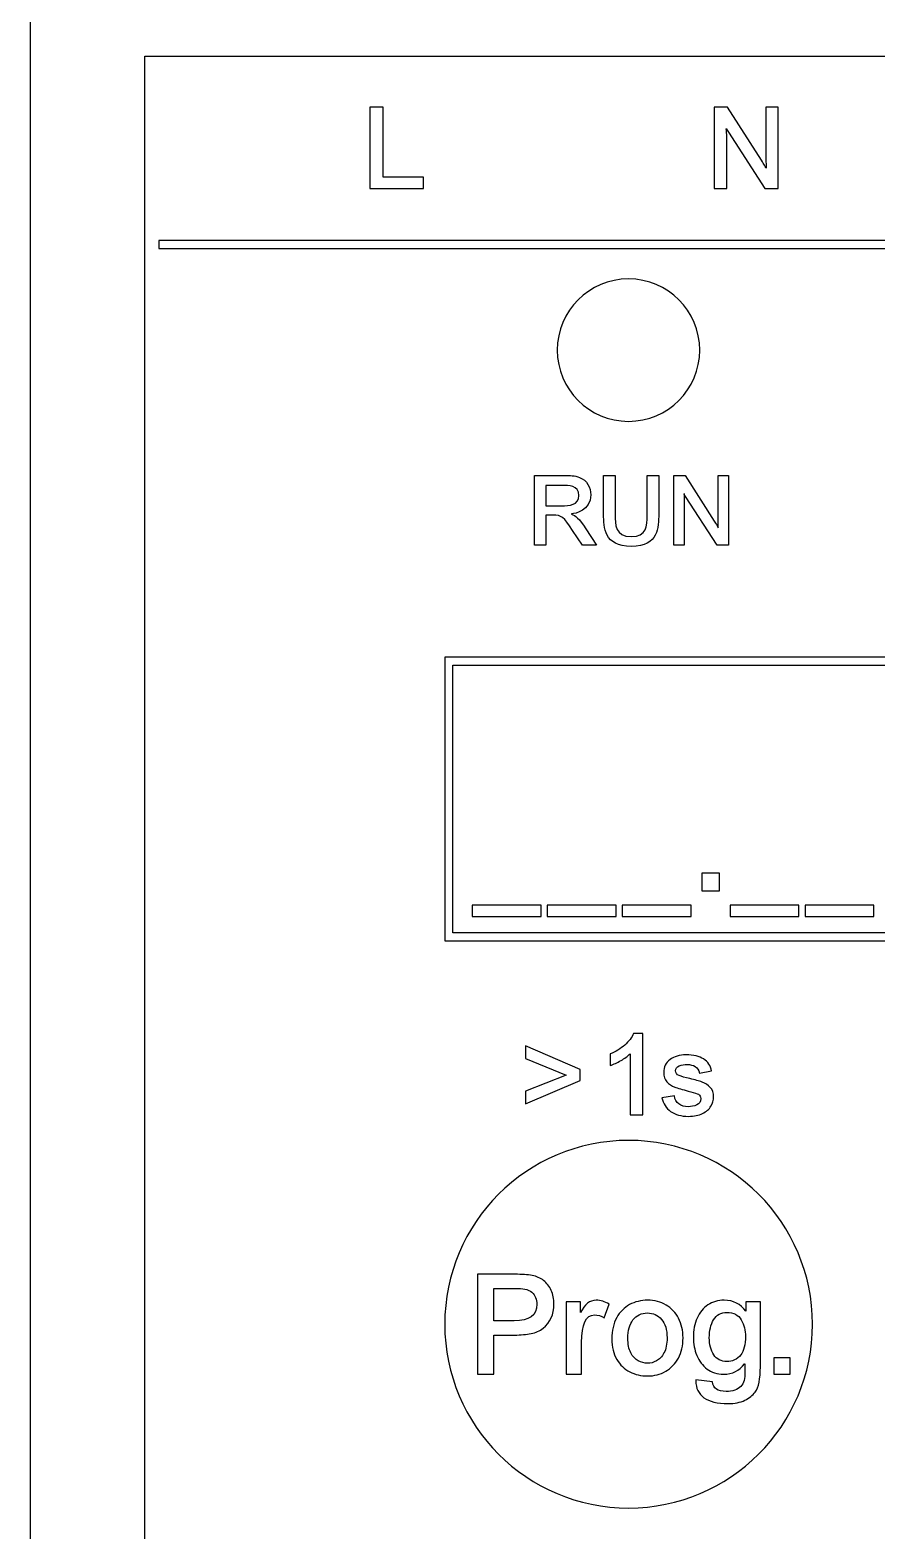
# Model space of a CAD drawing. Header units: millimetres. Extents: x 2151 to 5908, y -441 to 3322.
# Drawn here: x 3406.42 to 3424.85, y 3050.48 to 3083.15 of the extents above; entities that cross this region are included whole.
import ezdxf

# ---------------------------------------------------------------- set-up
doc = ezdxf.new("R2010")
doc.units = ezdxf.units.MM
doc.layers.add('Beschriftung', color=7, linetype='Continuous')
doc.layers.add('Gehäuse', color=7, linetype='Continuous')

# ---------------------------------------------------------------- blocks, each defined once
blk = doc.blocks.new('Gehäuse_6_TE')
at = {"layer": 'Gehäuse'}
for points in [[(0, 0), (108, 0), (108, 91), (0, 91)], [(2.5, 66.5), (105.5, 66.5), (105.5, 24.5), (2.5, 24.5)]]:
    blk.add_lwpolyline(points, close=True, dxfattribs=at)
blk = doc.blocks.new('STC-0960.01')
at = {"layer": 'Beschriftung'}
for points, knots in [([(28.755, 66.5), (28.755, 66.5), (28.755, 62.312), (28.755, 62.312), (28.755, 62.312), (28.755, 62.312), (2.8, 62.312), (2.8, 62.312), (2.8, 62.312), (2.8, 62.312), (2.8, 62.488), (2.8, 62.488), (2.8, 62.488), (2.8, 62.488), (28.578, 62.488), (28.578, 62.488), (28.578, 62.488), (28.578, 62.488), (28.578, 66.5), (28.578, 66.5), (28.578, 66.5), (28.578, 66.5), (28.755, 66.5), (28.755, 66.5)], [0, 0, 0, 0, 0.142857, 0.142857, 0.142857, 0.142857, 0.285714, 0.285714, 0.285714, 0.285714, 0.428571, 0.428571, 0.428571, 0.428571, 0.571429, 0.571429, 0.571429, 0.571429, 0.714286, 0.714286, 0.714286, 0.714286, 1, 1, 1, 1]), ([(7.683, 63.865), (7.683, 63.865), (8.562, 63.865), (8.562, 63.865), (8.562, 63.865), (8.562, 63.865), (8.562, 63.616), (8.562, 63.616), (8.562, 63.616), (8.562, 63.616), (7.391, 63.616), (7.391, 63.616), (7.391, 63.616), (7.391, 63.616), (7.391, 65.384), (7.391, 65.384), (7.391, 65.384), (7.391, 65.384), (7.683, 65.384), (7.683, 65.384), (7.683, 65.384), (7.683, 65.384), (7.683, 63.865), (7.683, 63.865)], [0, 0, 0, 0, 0.142857, 0.142857, 0.142857, 0.142857, 0.285714, 0.285714, 0.285714, 0.285714, 0.428571, 0.428571, 0.428571, 0.428571, 0.571429, 0.571429, 0.571429, 0.571429, 0.714286, 0.714286, 0.714286, 0.714286, 1, 1, 1, 1]), ([(15.914, 64.231), (15.942, 64.186), (15.962, 64.152), (15.976, 64.128), (15.976, 64.128), (15.989, 64.104), (16.001, 64.081), (16.013, 64.058), (16.013, 64.058), (16.013, 64.058), (16.018, 64.063), (16.018, 64.063), (16.018, 64.063), (16.013, 64.12), (16.01, 64.182), (16.01, 64.248), (16.01, 64.248), (16.01, 64.248), (16.01, 65.384), (16.01, 65.384), (16.01, 65.384), (16.01, 65.384), (16.279, 65.384), (16.279, 65.384), (16.279, 65.384), (16.279, 65.384), (16.279, 63.616), (16.279, 63.616), (16.279, 63.616), (16.279, 63.616), (15.988, 63.616), (15.988, 63.616), (15.988, 63.616), (15.988, 63.616), (15.195, 64.841), (15.195, 64.841), (15.195, 64.841), (15.174, 64.874), (15.159, 64.901), (15.151, 64.922), (15.151, 64.922), (15.151, 64.922), (15.146, 64.917), (15.146, 64.917), (15.146, 64.917), (15.152, 64.86), (15.156, 64.819), (15.156, 64.796), (15.156, 64.796), (15.156, 64.796), (15.156, 63.616), (15.156, 63.616), (15.156, 63.616), (15.156, 63.616), (14.887, 63.616), (14.887, 63.616), (14.887, 63.616), (14.887, 63.616), (14.887, 65.384), (14.887, 65.384), (14.887, 65.384), (14.887, 65.384), (15.176, 65.384), (15.176, 65.384), (15.176, 65.384), (15.176, 65.384), (15.914, 64.231), (15.914, 64.231)], [0, 0, 0, 0, 0.055556, 0.055556, 0.055556, 0.055556, 0.111111, 0.111111, 0.111111, 0.111111, 0.166667, 0.166667, 0.166667, 0.166667, 0.222222, 0.222222, 0.222222, 0.222222, 0.277778, 0.277778, 0.277778, 0.277778, 0.333333, 0.333333, 0.333333, 0.333333, 0.388889, 0.388889, 0.388889, 0.388889, 0.444444, 0.444444, 0.444444, 0.444444, 0.5, 0.5, 0.5, 0.5, 0.555556, 0.555556, 0.555556, 0.555556, 0.611111, 0.611111, 0.611111, 0.611111, 0.666667, 0.666667, 0.666667, 0.666667, 0.722222, 0.722222, 0.722222, 0.722222, 0.777778, 0.777778, 0.777778, 0.777778, 0.833333, 0.833333, 0.833333, 0.833333, 0.888889, 0.888889, 0.888889, 0.888889, 1, 1, 1, 1]), ([(13.02, 61.65), (13.876, 61.65), (14.57, 60.956), (14.57, 60.1), (14.57, 60.1), (14.57, 59.244), (13.876, 58.55), (13.02, 58.55), (13.02, 58.55), (12.164, 58.55), (11.47, 59.244), (11.47, 60.1), (11.47, 60.1), (11.47, 60.956), (12.164, 61.65), (13.02, 61.65)], [0, 0, 0, 0, 0.2, 0.2, 0.2, 0.2, 0.4, 0.4, 0.4, 0.4, 0.6, 0.6, 0.6, 0.6, 1, 1, 1, 1]), ([(10.972, 55.855), (10.972, 55.855), (11.222, 55.855), (11.222, 55.855), (11.222, 55.855), (11.222, 55.855), (11.222, 56.509), (11.222, 56.509), (11.222, 56.509), (11.222, 56.509), (11.374, 56.509), (11.374, 56.509), (11.374, 56.509), (11.567, 56.509), (11.607, 56.475), (11.804, 56.177), (11.804, 56.177), (11.804, 56.177), (12.016, 55.855), (12.016, 55.855), (12.016, 55.855), (12.016, 55.855), (12.321, 55.855), (12.321, 55.855), (12.321, 55.855), (12.321, 55.855), (12.094, 56.213), (12.094, 56.213), (12.094, 56.213), (11.946, 56.448), (11.859, 56.494), (11.783, 56.532), (11.783, 56.532), (11.783, 56.532), (11.783, 56.537), (11.783, 56.537), (11.783, 56.537), (11.859, 56.545), (12.198, 56.596), (12.198, 56.952), (12.198, 56.952), (12.198, 57.106), (12.12, 57.269), (11.954, 57.33), (11.954, 57.33), (11.847, 57.371), (11.751, 57.371), (11.631, 57.371), (11.631, 57.371), (11.631, 57.371), (10.972, 57.371), (10.972, 57.371), (10.972, 57.371), (10.972, 57.371), (10.972, 55.855), (10.972, 55.855)], [0, 0, 0, 0, 0.066667, 0.066667, 0.066667, 0.066667, 0.133333, 0.133333, 0.133333, 0.133333, 0.2, 0.2, 0.2, 0.2, 0.266667, 0.266667, 0.266667, 0.266667, 0.333333, 0.333333, 0.333333, 0.333333, 0.4, 0.4, 0.4, 0.4, 0.466667, 0.466667, 0.466667, 0.466667, 0.533333, 0.533333, 0.533333, 0.533333, 0.6, 0.6, 0.6, 0.6, 0.666667, 0.666667, 0.666667, 0.666667, 0.733333, 0.733333, 0.733333, 0.733333, 0.8, 0.8, 0.8, 0.8, 0.866667, 0.866667, 0.866667, 0.866667, 1, 1, 1, 1]), ([(12.479, 57.371), (12.479, 57.371), (12.479, 56.526), (12.479, 56.526), (12.479, 56.526), (12.479, 56.244), (12.484, 55.829), (13.081, 55.829), (13.081, 55.829), (13.677, 55.829), (13.677, 56.249), (13.677, 56.532), (13.677, 56.532), (13.677, 56.532), (13.677, 57.371), (13.677, 57.371), (13.677, 57.371), (13.677, 57.371), (13.428, 57.371), (13.428, 57.371), (13.428, 57.371), (13.428, 57.371), (13.428, 56.509), (13.428, 56.509), (13.428, 56.509), (13.428, 56.272), (13.419, 56.043), (13.078, 56.043), (13.078, 56.043), (12.729, 56.043), (12.729, 56.302), (12.729, 56.518), (12.729, 56.518), (12.729, 56.518), (12.729, 57.371), (12.729, 57.371), (12.729, 57.371), (12.729, 57.371), (12.479, 57.371), (12.479, 57.371)], [0, 0, 0, 0, 0.090909, 0.090909, 0.090909, 0.090909, 0.181818, 0.181818, 0.181818, 0.181818, 0.272727, 0.272727, 0.272727, 0.272727, 0.363636, 0.363636, 0.363636, 0.363636, 0.454545, 0.454545, 0.454545, 0.454545, 0.545455, 0.545455, 0.545455, 0.545455, 0.636364, 0.636364, 0.636364, 0.636364, 0.727273, 0.727273, 0.727273, 0.727273, 0.818182, 0.818182, 0.818182, 0.818182, 1, 1, 1, 1]), ([(14.003, 55.855), (14.003, 55.855), (14.234, 55.855), (14.234, 55.855), (14.234, 55.855), (14.234, 55.855), (14.234, 56.863), (14.234, 56.863), (14.234, 56.863), (14.234, 56.894), (14.228, 56.952), (14.226, 56.971), (14.226, 56.971), (14.226, 56.971), (14.23, 56.975), (14.23, 56.975), (14.23, 56.975), (14.236, 56.958), (14.243, 56.943), (14.26, 56.918), (14.26, 56.918), (14.26, 56.918), (14.947, 55.855), (14.947, 55.855), (14.947, 55.855), (14.947, 55.855), (15.197, 55.855), (15.197, 55.855), (15.197, 55.855), (15.197, 55.855), (15.197, 57.371), (15.197, 57.371), (15.197, 57.371), (15.197, 57.371), (14.967, 57.371), (14.967, 57.371), (14.967, 57.371), (14.967, 57.371), (14.967, 56.412), (14.967, 56.412), (14.967, 56.412), (14.967, 56.333), (14.971, 56.257), (14.973, 56.238), (14.973, 56.238), (14.973, 56.238), (14.969, 56.234), (14.969, 56.234), (14.969, 56.234), (14.937, 56.302), (14.928, 56.31), (14.886, 56.378), (14.886, 56.378), (14.886, 56.378), (14.251, 57.371), (14.251, 57.371), (14.251, 57.371), (14.251, 57.371), (14.003, 57.371), (14.003, 57.371), (14.003, 57.371), (14.003, 57.371), (14.003, 55.855), (14.003, 55.855)], [0, 0, 0, 0, 0.058824, 0.058824, 0.058824, 0.058824, 0.117647, 0.117647, 0.117647, 0.117647, 0.176471, 0.176471, 0.176471, 0.176471, 0.235294, 0.235294, 0.235294, 0.235294, 0.294118, 0.294118, 0.294118, 0.294118, 0.352941, 0.352941, 0.352941, 0.352941, 0.411765, 0.411765, 0.411765, 0.411765, 0.470588, 0.470588, 0.470588, 0.470588, 0.529412, 0.529412, 0.529412, 0.529412, 0.588235, 0.588235, 0.588235, 0.588235, 0.647059, 0.647059, 0.647059, 0.647059, 0.705882, 0.705882, 0.705882, 0.705882, 0.764706, 0.764706, 0.764706, 0.764706, 0.823529, 0.823529, 0.823529, 0.823529, 0.882353, 0.882353, 0.882353, 0.882353, 1, 1, 1, 1]), ([(11.222, 57.157), (11.222, 57.157), (11.588, 57.157), (11.588, 57.157), (11.588, 57.157), (11.707, 57.157), (11.94, 57.157), (11.94, 56.937), (11.94, 56.937), (11.94, 56.723), (11.73, 56.714), (11.559, 56.714), (11.559, 56.714), (11.559, 56.714), (11.222, 56.714), (11.222, 56.714), (11.222, 56.714), (11.222, 56.714), (11.222, 57.157), (11.222, 57.157)], [0, 0, 0, 0, 0.166667, 0.166667, 0.166667, 0.166667, 0.333333, 0.333333, 0.333333, 0.333333, 0.5, 0.5, 0.5, 0.5, 0.666667, 0.666667, 0.666667, 0.666667, 1, 1, 1, 1]), ([(9.11, 53.419), (9.11, 53.419), (26.198, 53.419), (26.198, 53.419), (26.198, 53.419), (26.198, 53.419), (26.198, 47.243), (26.198, 47.243), (26.198, 47.243), (26.198, 47.243), (9.022, 47.243), (9.022, 47.243), (9.022, 47.243), (9.022, 47.243), (9.022, 53.419), (9.022, 53.419), (9.022, 53.419), (9.022, 53.419), (9.11, 53.419), (9.11, 53.419)], [0, 0, 0, 0, 0.166667, 0.166667, 0.166667, 0.166667, 0.333333, 0.333333, 0.333333, 0.333333, 0.5, 0.5, 0.5, 0.5, 0.666667, 0.666667, 0.666667, 0.666667, 1, 1, 1, 1]), ([(26.022, 53.243), (26.022, 53.243), (9.198, 53.243), (9.198, 53.243), (9.198, 53.243), (9.198, 53.243), (9.198, 47.419), (9.198, 47.419), (9.198, 47.419), (9.198, 47.419), (26.022, 47.419), (26.022, 47.419), (26.022, 47.419), (26.022, 47.419), (26.022, 53.243), (26.022, 53.243)], [0, 0, 0, 0, 0.2, 0.2, 0.2, 0.2, 0.4, 0.4, 0.4, 0.4, 0.6, 0.6, 0.6, 0.6, 1, 1, 1, 1]), ([(14.613, 48.331), (14.613, 48.331), (14.613, 48.718), (14.613, 48.718), (14.613, 48.718), (14.613, 48.718), (15, 48.718), (15, 48.718), (15, 48.718), (15, 48.718), (15, 48.331), (15, 48.331), (15, 48.331), (15, 48.331), (14.613, 48.331), (14.613, 48.331)], [0, 0, 0, 0, 0.2, 0.2, 0.2, 0.2, 0.4, 0.4, 0.4, 0.4, 0.6, 0.6, 0.6, 0.6, 1, 1, 1, 1]), ([(9.622, 47.773), (9.622, 47.773), (9.622, 48.024), (9.622, 48.024), (9.622, 48.024), (9.622, 48.024), (11.122, 48.024), (11.122, 48.024), (11.122, 48.024), (11.122, 48.024), (11.122, 47.773), (11.122, 47.773), (11.122, 47.773), (11.122, 47.773), (9.622, 47.773), (9.622, 47.773)], [0, 0, 0, 0, 0.2, 0.2, 0.2, 0.2, 0.4, 0.4, 0.4, 0.4, 0.6, 0.6, 0.6, 0.6, 1, 1, 1, 1]), ([(11.253, 47.773), (11.253, 47.773), (11.253, 48.024), (11.253, 48.024), (11.253, 48.024), (11.253, 48.024), (12.753, 48.024), (12.753, 48.024), (12.753, 48.024), (12.753, 48.024), (12.753, 47.773), (12.753, 47.773), (12.753, 47.773), (12.753, 47.773), (11.253, 47.773), (11.253, 47.773)], [0, 0, 0, 0, 0.2, 0.2, 0.2, 0.2, 0.4, 0.4, 0.4, 0.4, 0.6, 0.6, 0.6, 0.6, 1, 1, 1, 1]), ([(12.884, 47.773), (12.884, 47.773), (12.884, 48.024), (12.884, 48.024), (12.884, 48.024), (12.884, 48.024), (14.384, 48.024), (14.384, 48.024), (14.384, 48.024), (14.384, 48.024), (14.384, 47.773), (14.384, 47.773), (14.384, 47.773), (14.384, 47.773), (12.884, 47.773), (12.884, 47.773)], [0, 0, 0, 0, 0.2, 0.2, 0.2, 0.2, 0.4, 0.4, 0.4, 0.4, 0.6, 0.6, 0.6, 0.6, 1, 1, 1, 1]), ([(15.229, 47.773), (15.229, 47.773), (15.229, 48.024), (15.229, 48.024), (15.229, 48.024), (15.229, 48.024), (16.729, 48.024), (16.729, 48.024), (16.729, 48.024), (16.729, 48.024), (16.729, 47.773), (16.729, 47.773), (16.729, 47.773), (16.729, 47.773), (15.229, 47.773), (15.229, 47.773)], [0, 0, 0, 0, 0.2, 0.2, 0.2, 0.2, 0.4, 0.4, 0.4, 0.4, 0.6, 0.6, 0.6, 0.6, 1, 1, 1, 1]), ([(16.86, 47.773), (16.86, 47.773), (16.86, 48.024), (16.86, 48.024), (16.86, 48.024), (16.86, 48.024), (18.36, 48.024), (18.36, 48.024), (18.36, 48.024), (18.36, 48.024), (18.36, 47.773), (18.36, 47.773), (18.36, 47.773), (18.36, 47.773), (16.86, 47.773), (16.86, 47.773)], [0, 0, 0, 0, 0.2, 0.2, 0.2, 0.2, 0.4, 0.4, 0.4, 0.4, 0.6, 0.6, 0.6, 0.6, 1, 1, 1, 1]), ([(13.333, 43.456), (13.333, 43.456), (13.059, 43.456), (13.059, 43.456), (13.059, 43.456), (13.059, 43.456), (13.059, 44.789), (13.059, 44.789), (13.059, 44.789), (13.003, 44.736), (12.936, 44.687), (12.857, 44.641), (12.857, 44.641), (12.778, 44.595), (12.7, 44.558), (12.624, 44.53), (12.624, 44.53), (12.624, 44.53), (12.624, 44.784), (12.624, 44.784), (12.624, 44.784), (12.74, 44.834), (12.844, 44.898), (12.937, 44.977), (12.937, 44.977), (13.03, 45.056), (13.094, 45.141), (13.131, 45.231), (13.131, 45.231), (13.131, 45.231), (13.333, 45.231), (13.333, 45.231), (13.333, 45.231), (13.333, 45.231), (13.333, 43.456), (13.333, 43.456)], [0, 0, 0, 0, 0.1, 0.1, 0.1, 0.1, 0.2, 0.2, 0.2, 0.2, 0.3, 0.3, 0.3, 0.3, 0.4, 0.4, 0.4, 0.4, 0.5, 0.5, 0.5, 0.5, 0.6, 0.6, 0.6, 0.6, 0.7, 0.7, 0.7, 0.7, 0.8, 0.8, 0.8, 0.8, 1, 1, 1, 1]), ([(11.968, 44.448), (11.968, 44.448), (11.968, 44.204), (11.968, 44.204), (11.968, 44.204), (11.968, 44.204), (10.777, 43.695), (10.777, 43.695), (10.777, 43.695), (10.777, 43.695), (10.777, 43.972), (10.777, 43.972), (10.777, 43.972), (10.777, 43.972), (11.666, 44.325), (11.666, 44.325), (11.666, 44.325), (11.666, 44.325), (10.777, 44.688), (10.777, 44.688), (10.777, 44.688), (10.777, 44.688), (10.777, 44.962), (10.777, 44.962), (10.777, 44.962), (10.777, 44.962), (11.968, 44.448), (11.968, 44.448)], [0, 0, 0, 0, 0.125, 0.125, 0.125, 0.125, 0.25, 0.25, 0.25, 0.25, 0.375, 0.375, 0.375, 0.375, 0.5, 0.5, 0.5, 0.5, 0.625, 0.625, 0.625, 0.625, 0.75, 0.75, 0.75, 0.75, 1, 1, 1, 1]), ([(14.269, 44.764), (14.434, 44.764), (14.562, 44.734), (14.654, 44.674), (14.654, 44.674), (14.747, 44.614), (14.803, 44.527), (14.825, 44.414), (14.825, 44.414), (14.825, 44.414), (14.563, 44.369), (14.563, 44.369), (14.563, 44.369), (14.551, 44.433), (14.521, 44.48), (14.473, 44.51), (14.473, 44.51), (14.424, 44.54), (14.365, 44.554), (14.294, 44.554), (14.294, 44.554), (14.233, 44.554), (14.176, 44.544), (14.123, 44.524), (14.123, 44.524), (14.071, 44.503), (14.044, 44.467), (14.044, 44.416), (14.044, 44.416), (14.044, 44.37), (14.07, 44.336), (14.12, 44.314), (14.12, 44.314), (14.17, 44.291), (14.249, 44.269), (14.356, 44.246), (14.356, 44.246), (14.466, 44.221), (14.555, 44.196), (14.622, 44.172), (14.622, 44.172), (14.69, 44.147), (14.748, 44.109), (14.798, 44.057), (14.798, 44.057), (14.847, 44.005), (14.872, 43.936), (14.872, 43.851), (14.872, 43.851), (14.872, 43.778), (14.852, 43.71), (14.814, 43.646), (14.814, 43.646), (14.775, 43.581), (14.714, 43.529), (14.632, 43.488), (14.632, 43.488), (14.55, 43.447), (14.446, 43.426), (14.321, 43.426), (14.321, 43.426), (14.165, 43.426), (14.037, 43.461), (13.937, 43.532), (13.937, 43.532), (13.837, 43.603), (13.774, 43.702), (13.746, 43.831), (13.746, 43.831), (13.746, 43.831), (14.017, 43.873), (14.017, 43.873), (14.017, 43.873), (14.03, 43.794), (14.063, 43.735), (14.116, 43.695), (14.116, 43.695), (14.169, 43.656), (14.236, 43.636), (14.319, 43.636), (14.319, 43.636), (14.384, 43.636), (14.446, 43.649), (14.504, 43.674), (14.504, 43.674), (14.561, 43.7), (14.59, 43.745), (14.59, 43.811), (14.59, 43.811), (14.59, 43.856), (14.574, 43.887), (14.542, 43.905), (14.542, 43.905), (14.51, 43.923), (14.454, 43.942), (14.375, 43.962), (14.375, 43.962), (14.375, 43.962), (14.319, 43.977), (14.319, 43.977), (14.319, 43.977), (14.192, 44.008), (14.094, 44.037), (14.025, 44.063), (14.025, 44.063), (13.956, 44.089), (13.898, 44.128), (13.853, 44.178), (13.853, 44.178), (13.808, 44.228), (13.785, 44.296), (13.785, 44.382), (13.785, 44.382), (13.785, 44.5), (13.831, 44.594), (13.923, 44.662), (13.923, 44.662), (14.016, 44.73), (14.131, 44.764), (14.269, 44.764)], [0, 0, 0, 0, 0.032258, 0.032258, 0.032258, 0.032258, 0.064516, 0.064516, 0.064516, 0.064516, 0.096774, 0.096774, 0.096774, 0.096774, 0.129032, 0.129032, 0.129032, 0.129032, 0.16129, 0.16129, 0.16129, 0.16129, 0.193548, 0.193548, 0.193548, 0.193548, 0.225806, 0.225806, 0.225806, 0.225806, 0.258065, 0.258065, 0.258065, 0.258065, 0.290323, 0.290323, 0.290323, 0.290323, 0.322581, 0.322581, 0.322581, 0.322581, 0.354839, 0.354839, 0.354839, 0.354839, 0.387097, 0.387097, 0.387097, 0.387097, 0.419355, 0.419355, 0.419355, 0.419355, 0.451613, 0.451613, 0.451613, 0.451613, 0.483871, 0.483871, 0.483871, 0.483871, 0.516129, 0.516129, 0.516129, 0.516129, 0.548387, 0.548387, 0.548387, 0.548387, 0.580645, 0.580645, 0.580645, 0.580645, 0.612903, 0.612903, 0.612903, 0.612903, 0.645161, 0.645161, 0.645161, 0.645161, 0.677419, 0.677419, 0.677419, 0.677419, 0.709677, 0.709677, 0.709677, 0.709677, 0.741935, 0.741935, 0.741935, 0.741935, 0.774194, 0.774194, 0.774194, 0.774194, 0.806452, 0.806452, 0.806452, 0.806452, 0.83871, 0.83871, 0.83871, 0.83871, 0.870968, 0.870968, 0.870968, 0.870968, 0.903226, 0.903226, 0.903226, 0.903226, 0.935484, 0.935484, 0.935484, 0.935484, 1, 1, 1, 1]), ([(13.022, 42.902), (15.231, 42.902), (17.022, 41.111), (17.022, 38.902), (17.022, 38.902), (17.022, 36.693), (15.231, 34.902), (13.022, 34.902), (13.022, 34.902), (10.813, 34.902), (9.022, 36.693), (9.022, 38.902), (9.022, 38.902), (9.022, 41.111), (10.813, 42.902), (13.022, 42.902)], [0, 0, 0, 0, 0.2, 0.2, 0.2, 0.2, 0.4, 0.4, 0.4, 0.4, 0.6, 0.6, 0.6, 0.6, 1, 1, 1, 1]), ([(11.172, 39.852), (11.243, 39.796), (11.299, 39.724), (11.338, 39.638), (11.338, 39.638), (11.378, 39.552), (11.397, 39.452), (11.397, 39.339), (11.397, 39.339), (11.397, 39.114), (11.318, 38.939), (11.16, 38.813), (11.16, 38.813), (11.091, 38.758), (11.005, 38.72), (10.9, 38.699), (10.9, 38.699), (10.796, 38.678), (10.677, 38.667), (10.543, 38.667), (10.543, 38.667), (10.543, 38.667), (10.093, 38.667), (10.093, 38.667), (10.093, 38.667), (10.093, 38.667), (10.093, 37.813), (10.093, 37.813), (10.093, 37.813), (10.093, 37.813), (9.735, 37.813), (9.735, 37.813), (9.735, 37.813), (9.735, 37.813), (9.735, 39.989), (9.735, 39.989), (9.735, 39.989), (9.735, 39.989), (10.549, 39.989), (10.549, 39.989), (10.549, 39.989), (10.701, 39.989), (10.826, 39.981), (10.923, 39.963), (10.923, 39.963), (11.02, 39.946), (11.103, 39.909), (11.172, 39.852)], [0, 0, 0, 0, 0.076923, 0.076923, 0.076923, 0.076923, 0.153846, 0.153846, 0.153846, 0.153846, 0.230769, 0.230769, 0.230769, 0.230769, 0.307692, 0.307692, 0.307692, 0.307692, 0.384615, 0.384615, 0.384615, 0.384615, 0.461538, 0.461538, 0.461538, 0.461538, 0.538462, 0.538462, 0.538462, 0.538462, 0.615385, 0.615385, 0.615385, 0.615385, 0.692308, 0.692308, 0.692308, 0.692308, 0.769231, 0.769231, 0.769231, 0.769231, 0.846154, 0.846154, 0.846154, 0.846154, 1, 1, 1, 1]), ([(11.027, 39.336), (11.027, 39.445), (10.99, 39.532), (10.917, 39.597), (10.917, 39.597), (10.876, 39.631), (10.826, 39.654), (10.767, 39.665), (10.767, 39.665), (10.707, 39.677), (10.635, 39.682), (10.552, 39.682), (10.552, 39.682), (10.552, 39.682), (10.093, 39.682), (10.093, 39.682), (10.093, 39.682), (10.093, 39.682), (10.093, 38.974), (10.093, 38.974), (10.093, 38.974), (10.093, 38.974), (10.531, 38.974), (10.531, 38.974), (10.531, 38.974), (10.861, 38.974), (11.027, 39.095), (11.027, 39.336)], [0, 0, 0, 0, 0.125, 0.125, 0.125, 0.125, 0.25, 0.25, 0.25, 0.25, 0.375, 0.375, 0.375, 0.375, 0.5, 0.5, 0.5, 0.5, 0.625, 0.625, 0.625, 0.625, 0.75, 0.75, 0.75, 0.75, 1, 1, 1, 1]), ([(12.315, 39.424), (12.412, 39.424), (12.507, 39.396), (12.598, 39.342), (12.598, 39.342), (12.598, 39.342), (12.488, 39.041), (12.488, 39.041), (12.488, 39.041), (12.42, 39.083), (12.351, 39.105), (12.282, 39.105), (12.282, 39.105), (12.093, 39.105), (11.999, 38.904), (11.999, 38.503), (11.999, 38.503), (11.999, 38.503), (11.999, 37.813), (11.999, 37.813), (11.999, 37.813), (11.999, 37.813), (11.662, 37.813), (11.662, 37.813), (11.662, 37.813), (11.662, 37.813), (11.662, 39.387), (11.662, 39.387), (11.662, 39.387), (11.662, 39.387), (11.972, 39.387), (11.972, 39.387), (11.972, 39.387), (11.972, 39.387), (11.972, 39.156), (11.972, 39.156), (11.972, 39.156), (11.972, 39.156), (11.978, 39.156), (11.978, 39.156), (11.978, 39.156), (12.067, 39.335), (12.179, 39.424), (12.315, 39.424)], [0, 0, 0, 0, 0.083333, 0.083333, 0.083333, 0.083333, 0.166667, 0.166667, 0.166667, 0.166667, 0.25, 0.25, 0.25, 0.25, 0.333333, 0.333333, 0.333333, 0.333333, 0.416667, 0.416667, 0.416667, 0.416667, 0.5, 0.5, 0.5, 0.5, 0.583333, 0.583333, 0.583333, 0.583333, 0.666667, 0.666667, 0.666667, 0.666667, 0.75, 0.75, 0.75, 0.75, 0.833333, 0.833333, 0.833333, 0.833333, 1, 1, 1, 1]), ([(13.434, 39.424), (13.586, 39.424), (13.72, 39.389), (13.836, 39.32), (13.836, 39.32), (13.953, 39.251), (14.044, 39.155), (14.108, 39.032), (14.108, 39.032), (14.173, 38.908), (14.206, 38.765), (14.206, 38.603), (14.206, 38.603), (14.206, 38.437), (14.172, 38.292), (14.105, 38.167), (14.105, 38.167), (14.038, 38.042), (13.946, 37.946), (13.829, 37.878), (13.829, 37.878), (13.711, 37.81), (13.579, 37.776), (13.431, 37.776), (13.431, 37.776), (13.293, 37.776), (13.165, 37.806), (13.048, 37.866), (13.048, 37.866), (12.93, 37.926), (12.836, 38.017), (12.765, 38.138), (12.765, 38.138), (12.694, 38.26), (12.659, 38.408), (12.659, 38.582), (12.659, 38.582), (12.659, 38.764), (12.694, 38.919), (12.764, 39.045), (12.764, 39.045), (12.833, 39.172), (12.927, 39.267), (13.043, 39.329), (13.043, 39.329), (13.16, 39.392), (13.29, 39.424), (13.434, 39.424)], [0, 0, 0, 0, 0.076923, 0.076923, 0.076923, 0.076923, 0.153846, 0.153846, 0.153846, 0.153846, 0.230769, 0.230769, 0.230769, 0.230769, 0.307692, 0.307692, 0.307692, 0.307692, 0.384615, 0.384615, 0.384615, 0.384615, 0.461538, 0.461538, 0.461538, 0.461538, 0.538462, 0.538462, 0.538462, 0.538462, 0.615385, 0.615385, 0.615385, 0.615385, 0.692308, 0.692308, 0.692308, 0.692308, 0.769231, 0.769231, 0.769231, 0.769231, 0.846154, 0.846154, 0.846154, 0.846154, 1, 1, 1, 1]), ([(15.102, 39.424), (15.301, 39.424), (15.457, 39.344), (15.57, 39.184), (15.57, 39.184), (15.57, 39.184), (15.576, 39.184), (15.576, 39.184), (15.576, 39.184), (15.576, 39.184), (15.576, 39.387), (15.576, 39.387), (15.576, 39.387), (15.576, 39.387), (15.889, 39.387), (15.889, 39.387), (15.889, 39.387), (15.889, 39.387), (15.889, 37.977), (15.889, 37.977), (15.889, 37.977), (15.889, 37.712), (15.852, 37.528), (15.777, 37.427), (15.777, 37.427), (15.722, 37.354), (15.646, 37.294), (15.549, 37.246), (15.549, 37.246), (15.452, 37.199), (15.329, 37.175), (15.181, 37.175), (15.181, 37.175), (14.952, 37.175), (14.779, 37.217), (14.661, 37.302), (14.661, 37.302), (14.544, 37.387), (14.485, 37.51), (14.485, 37.67), (14.485, 37.67), (14.485, 37.67), (14.485, 37.694), (14.485, 37.694), (14.485, 37.694), (14.485, 37.694), (14.847, 37.649), (14.847, 37.649), (14.847, 37.649), (14.863, 37.509), (14.961, 37.439), (15.142, 37.439), (15.142, 37.439), (15.211, 37.439), (15.273, 37.449), (15.33, 37.468), (15.33, 37.468), (15.387, 37.487), (15.431, 37.513), (15.464, 37.546), (15.464, 37.546), (15.5, 37.582), (15.524, 37.626), (15.535, 37.678), (15.535, 37.678), (15.546, 37.729), (15.552, 37.795), (15.552, 37.874), (15.552, 37.874), (15.552, 37.874), (15.552, 38.041), (15.552, 38.041), (15.552, 38.041), (15.552, 38.041), (15.546, 38.041), (15.546, 38.041), (15.546, 38.041), (15.43, 37.889), (15.278, 37.813), (15.09, 37.813), (15.09, 37.813), (14.948, 37.813), (14.828, 37.851), (14.728, 37.927), (14.728, 37.927), (14.629, 38.003), (14.555, 38.102), (14.505, 38.223), (14.505, 38.223), (14.455, 38.345), (14.431, 38.474), (14.431, 38.609), (14.431, 38.609), (14.431, 38.771), (14.458, 38.914), (14.513, 39.036), (14.513, 39.036), (14.567, 39.159), (14.645, 39.254), (14.747, 39.322), (14.747, 39.322), (14.848, 39.39), (14.966, 39.424), (15.102, 39.424)], [0, 0, 0, 0, 0.037037, 0.037037, 0.037037, 0.037037, 0.074074, 0.074074, 0.074074, 0.074074, 0.111111, 0.111111, 0.111111, 0.111111, 0.148148, 0.148148, 0.148148, 0.148148, 0.185185, 0.185185, 0.185185, 0.185185, 0.222222, 0.222222, 0.222222, 0.222222, 0.259259, 0.259259, 0.259259, 0.259259, 0.296296, 0.296296, 0.296296, 0.296296, 0.333333, 0.333333, 0.333333, 0.333333, 0.37037, 0.37037, 0.37037, 0.37037, 0.407407, 0.407407, 0.407407, 0.407407, 0.444444, 0.444444, 0.444444, 0.444444, 0.481481, 0.481481, 0.481481, 0.481481, 0.518519, 0.518519, 0.518519, 0.518519, 0.555556, 0.555556, 0.555556, 0.555556, 0.592593, 0.592593, 0.592593, 0.592593, 0.62963, 0.62963, 0.62963, 0.62963, 0.666667, 0.666667, 0.666667, 0.666667, 0.703704, 0.703704, 0.703704, 0.703704, 0.740741, 0.740741, 0.740741, 0.740741, 0.777778, 0.777778, 0.777778, 0.777778, 0.814815, 0.814815, 0.814815, 0.814815, 0.851852, 0.851852, 0.851852, 0.851852, 0.888889, 0.888889, 0.888889, 0.888889, 0.925926, 0.925926, 0.925926, 0.925926, 1, 1, 1, 1]), ([(13.005, 38.6), (13.005, 38.47), (13.026, 38.365), (13.069, 38.282), (13.069, 38.282), (13.111, 38.2), (13.165, 38.142), (13.23, 38.106), (13.23, 38.106), (13.295, 38.071), (13.363, 38.053), (13.434, 38.053), (13.434, 38.053), (13.5, 38.053), (13.566, 38.07), (13.63, 38.103), (13.63, 38.103), (13.693, 38.137), (13.748, 38.195), (13.792, 38.278), (13.792, 38.278), (13.837, 38.361), (13.859, 38.471), (13.859, 38.609), (13.859, 38.609), (13.859, 38.782), (13.819, 38.914), (13.738, 39.007), (13.738, 39.007), (13.657, 39.101), (13.554, 39.147), (13.431, 39.147), (13.431, 39.147), (13.297, 39.147), (13.193, 39.097), (13.117, 38.997), (13.117, 38.997), (13.043, 38.896), (13.005, 38.764), (13.005, 38.6)], [0, 0, 0, 0, 0.090909, 0.090909, 0.090909, 0.090909, 0.181818, 0.181818, 0.181818, 0.181818, 0.272727, 0.272727, 0.272727, 0.272727, 0.363636, 0.363636, 0.363636, 0.363636, 0.454545, 0.454545, 0.454545, 0.454545, 0.545455, 0.545455, 0.545455, 0.545455, 0.636364, 0.636364, 0.636364, 0.636364, 0.727273, 0.727273, 0.727273, 0.727273, 0.818182, 0.818182, 0.818182, 0.818182, 1, 1, 1, 1]), ([(14.777, 38.609), (14.777, 38.459), (14.809, 38.335), (14.874, 38.237), (14.874, 38.237), (14.939, 38.139), (15.035, 38.09), (15.163, 38.09), (15.163, 38.09), (15.216, 38.09), (15.269, 38.101), (15.323, 38.124), (15.323, 38.124), (15.376, 38.148), (15.423, 38.185), (15.464, 38.235), (15.464, 38.235), (15.496, 38.274), (15.521, 38.329), (15.538, 38.401), (15.538, 38.401), (15.556, 38.473), (15.564, 38.552), (15.564, 38.637), (15.564, 38.637), (15.564, 38.766), (15.534, 38.886), (15.473, 38.995), (15.473, 38.995), (15.412, 39.105), (15.308, 39.159), (15.16, 39.159), (15.16, 39.159), (15.03, 39.159), (14.934, 39.106), (14.871, 39), (14.871, 39), (14.808, 38.894), (14.777, 38.763), (14.777, 38.609)], [0, 0, 0, 0, 0.090909, 0.090909, 0.090909, 0.090909, 0.181818, 0.181818, 0.181818, 0.181818, 0.272727, 0.272727, 0.272727, 0.272727, 0.363636, 0.363636, 0.363636, 0.363636, 0.454545, 0.454545, 0.454545, 0.454545, 0.545455, 0.545455, 0.545455, 0.545455, 0.636364, 0.636364, 0.636364, 0.636364, 0.727273, 0.727273, 0.727273, 0.727273, 0.818182, 0.818182, 0.818182, 0.818182, 1, 1, 1, 1]), ([(16.537, 37.813), (16.537, 37.813), (16.178, 37.813), (16.178, 37.813), (16.178, 37.813), (16.178, 37.813), (16.178, 38.172), (16.178, 38.172), (16.178, 38.172), (16.178, 38.172), (16.537, 38.172), (16.537, 38.172), (16.537, 38.172), (16.537, 38.172), (16.537, 37.813), (16.537, 37.813)], [0, 0, 0, 0, 0.2, 0.2, 0.2, 0.2, 0.4, 0.4, 0.4, 0.4, 0.6, 0.6, 0.6, 0.6, 1, 1, 1, 1])]:
    blk.add_open_spline(points, degree=3, knots=knots, dxfattribs=at)
blk.add_blockref('Gehäuse_6_TE', (0, 0))
blk = doc.blocks.new('MDT_CAD_STC-096001')
blk.add_blockref('STC-0960.01', (10, 10))

msp = doc.modelspace()

# ---------------------------------------------------------------- block references
msp.add_blockref('MDT_CAD_STC-096001', (3396.423, 3006.082))

doc.saveas('drawing.dxf')
